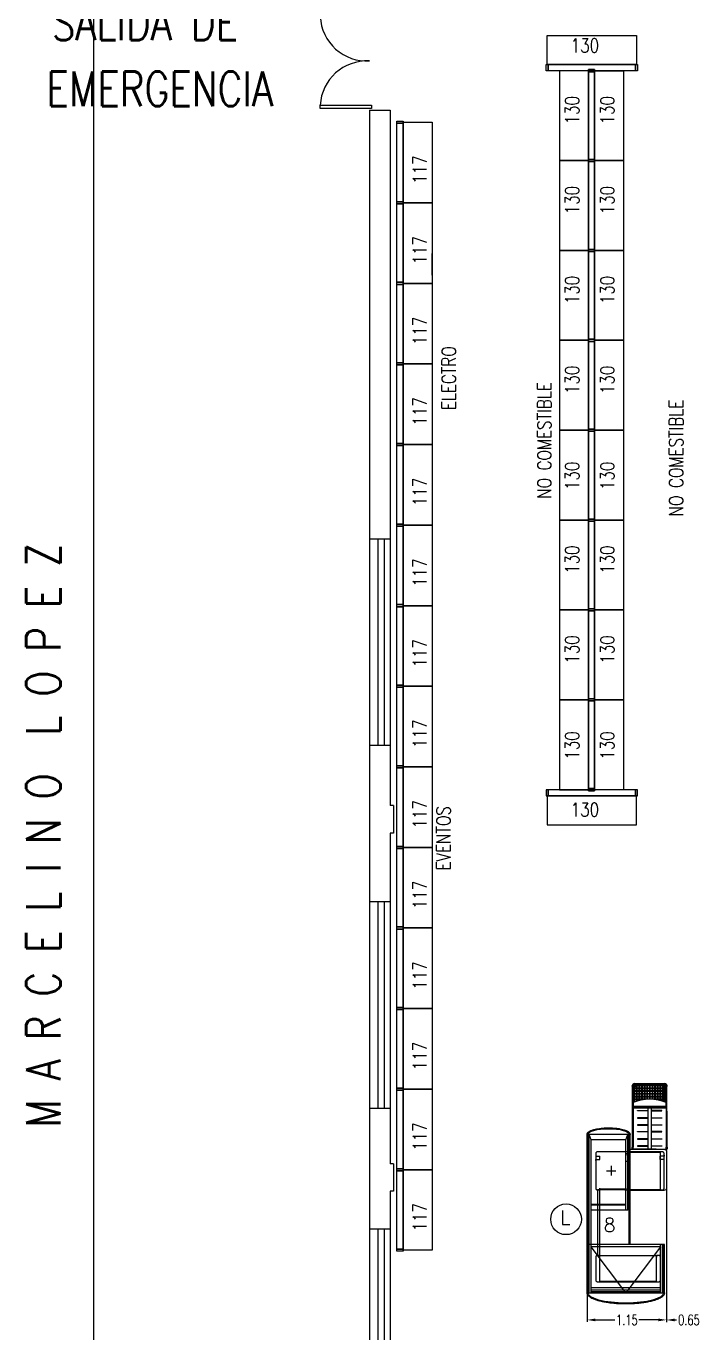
# Model space of a CAD drawing. Header units: millimetres. Extents: x -434 to 213, y 66 to 172.
# Drawn here: x 135.68 to 145.45, y 137.83 to 156.81 of the extents above; entities that cross this region are included whole.
import ezdxf

# ---------------------------------------------------------------- set-up
doc = ezdxf.new("R2010")
doc.units = ezdxf.units.MM
doc.linetypes.add('CENTER', pattern=[50.8, 31.75, -6.35, 6.35, -6.35])
doc.linetypes.add('DASHED', pattern=[0.75, 0.5, -0.25])
doc.styles.add('COTAS', font='ROMANS.shx', dxfattribs={"width": 0.8})
doc.styles.add('INOXI', font='romans.shx', dxfattribs={"width": 0.7, "height": 0.15})
doc.styles.add('ROMANS', font='ROMANS.SHX', dxfattribs={"width": 0.8, "height": 0.2})

msp = doc.modelspace()

# ---------------------------------------------------------------- linework, layer by layer
at = {"color": 8}
for p, q in [((136.669, 132.583), (136.669, 170.83)), ((139.954, 155.61), (139.954, 155.659)), ((139.954, 155.659), (140.697, 155.659)), ((140.698, 155.611), (139.954, 155.61)), ((140.669, 155.587), (140.669, 149.361)), ((140.669, 155.587), (140.969, 155.587)), ((140.697, 155.659), (140.698, 155.611)), ((140.969, 155.587), (140.969, 150.97)), ((140.969, 154.177), (140.969, 145.49)), ((141.579, 153.194), (141.579, 153.507)), ((143.429, 153.551), (143.429, 153.507)), ((144.359, 153.551), (144.359, 153.511)), ((140.969, 149.361), (140.669, 149.361)), ((140.669, 149.361), (140.669, 146.361)), ((140.792, 149.361), (140.792, 146.361)), ((140.881, 149.361), (140.881, 146.361)), ((140.969, 149.361), (140.969, 146.361)), ((140.669, 146.361), (140.669, 144.091)), ((140.969, 146.361), (140.669, 146.361)), ((140.969, 146.361), (140.969, 145.49)), ((141.019, 145.49), (140.969, 145.49)), ((141.019, 145.49), (141.019, 145.09)), ((140.969, 145.09), (140.969, 144.091)), ((141.019, 145.09), (140.969, 145.09)), ((140.969, 144.091), (140.669, 144.091)), ((140.669, 144.091), (140.669, 141.091)), ((140.792, 144.091), (140.792, 141.091)), ((140.881, 144.091), (140.881, 141.091)), ((140.969, 144.091), (140.969, 141.091)), ((144.497, 141.412), (144.481, 141.412)), ((144.486, 141.412), (144.486, 141.051)), ((144.497, 141.412), (144.497, 141.177)), ((144.507, 141.402), (144.507, 141.181)), ((144.515, 141.399), (144.515, 141.185)), ((144.544, 141.387), (144.515, 141.387)), ((144.544, 141.379), (144.515, 141.379)), ((144.522, 141.437), (144.522, 141.453)), ((144.952, 141.448), (144.522, 141.448)), ((144.952, 141.437), (144.522, 141.437)), ((144.942, 141.427), (144.532, 141.427)), ((144.939, 141.419), (144.535, 141.419)), ((144.544, 141.419), (144.544, 141.195)), ((144.552, 141.419), (144.552, 141.198)), ((144.582, 141.387), (144.552, 141.387)), ((144.582, 141.379), (144.552, 141.379)), ((144.582, 141.419), (144.582, 141.207)), ((144.59, 141.419), (144.59, 141.209)), ((144.62, 141.387), (144.59, 141.387)), ((144.62, 141.379), (144.59, 141.379)), ((144.62, 141.419), (144.62, 141.215)), ((144.628, 141.419), (144.628, 141.217)), ((144.658, 141.387), (144.628, 141.387)), ((144.658, 141.379), (144.628, 141.379)), ((144.658, 141.419), (144.658, 141.222)), ((144.666, 141.419), (144.666, 141.223)), ((144.696, 141.387), (144.666, 141.387)), ((144.696, 141.379), (144.666, 141.379)), ((144.696, 141.419), (144.696, 141.226)), ((144.704, 141.419), (144.704, 141.226)), ((144.734, 141.387), (144.704, 141.387)), ((144.734, 141.379), (144.704, 141.379)), ((144.734, 141.419), (144.734, 141.227)), ((144.742, 141.419), (144.742, 141.227)), ((144.772, 141.387), (144.742, 141.387)), ((144.772, 141.379), (144.742, 141.379)), ((144.772, 141.419), (144.772, 141.226)), ((144.78, 141.419), (144.78, 141.226)), ((144.81, 141.387), (144.78, 141.387)), ((144.81, 141.379), (144.78, 141.379)), ((144.81, 141.419), (144.81, 141.223)), ((144.818, 141.419), (144.818, 141.222)), ((144.848, 141.387), (144.818, 141.387)), ((144.848, 141.379), (144.818, 141.379)), ((144.848, 141.419), (144.848, 141.217)), ((144.856, 141.419), (144.856, 141.215)), ((144.886, 141.387), (144.856, 141.387)), ((144.886, 141.379), (144.856, 141.379)), ((144.886, 141.419), (144.886, 141.208)), ((144.894, 141.419), (144.894, 141.206)), ((144.924, 141.387), (144.894, 141.387)), ((144.924, 141.379), (144.894, 141.379)), ((144.924, 141.419), (144.924, 141.197)), ((144.932, 141.419), (144.932, 141.195)), ((144.932, 141.419), (144.932, 141.195)), ((144.932, 141.419), (144.932, 141.195)), ((144.959, 141.387), (144.932, 141.387)), ((144.959, 141.379), (144.932, 141.379)), ((144.952, 141.437), (144.952, 141.453)), ((144.959, 141.185), (144.959, 141.399)), ((144.967, 141.181), (144.967, 141.402)), ((144.977, 141.177), (144.977, 141.412)), ((144.977, 141.412), (144.993, 141.412)), ((144.988, 141.051), (144.988, 141.412)), ((144.497, 141.177), (144.497, 141.101)), ((144.544, 141.346), (144.515, 141.346)), ((144.544, 141.338), (144.515, 141.338)), ((144.544, 141.306), (144.515, 141.306)), ((144.544, 141.298), (144.515, 141.298)), ((144.544, 141.266), (144.515, 141.266)), ((144.544, 141.258), (144.515, 141.258)), ((144.544, 141.226), (144.515, 141.226)), ((144.544, 141.218), (144.515, 141.218)), ((144.517, 141.185), (144.515, 141.185)), ((144.582, 141.346), (144.552, 141.346)), ((144.582, 141.338), (144.552, 141.338)), ((144.582, 141.306), (144.552, 141.306)), ((144.582, 141.298), (144.552, 141.298)), ((144.582, 141.266), (144.552, 141.266)), ((144.582, 141.258), (144.552, 141.258)), ((144.582, 141.226), (144.552, 141.226)), ((144.582, 141.218), (144.552, 141.218)), ((144.62, 141.346), (144.59, 141.346)), ((144.62, 141.338), (144.59, 141.338)), ((144.62, 141.306), (144.59, 141.306)), ((144.62, 141.298), (144.59, 141.298)), ((144.62, 141.266), (144.59, 141.266)), ((144.62, 141.258), (144.59, 141.258)), ((144.62, 141.226), (144.59, 141.226)), ((144.62, 141.218), (144.59, 141.218)), ((144.658, 141.346), (144.628, 141.346)), ((144.658, 141.338), (144.628, 141.338)), ((144.658, 141.306), (144.628, 141.306)), ((144.658, 141.298), (144.628, 141.298)), ((144.658, 141.266), (144.628, 141.266)), ((144.658, 141.258), (144.628, 141.258)), ((144.658, 141.226), (144.628, 141.226)), ((144.696, 141.346), (144.666, 141.346)), ((144.696, 141.338), (144.666, 141.338)), ((144.696, 141.306), (144.666, 141.306)), ((144.696, 141.298), (144.666, 141.298)), ((144.696, 141.266), (144.666, 141.266)), ((144.696, 141.258), (144.666, 141.258)), ((144.696, 141.226), (144.666, 141.226)), ((144.734, 141.346), (144.704, 141.346)), ((144.734, 141.338), (144.704, 141.338)), ((144.734, 141.306), (144.704, 141.306)), ((144.734, 141.298), (144.704, 141.298)), ((144.734, 141.266), (144.704, 141.266)), ((144.734, 141.258), (144.704, 141.258)), ((144.734, 141.226), (144.704, 141.226)), ((144.772, 141.346), (144.742, 141.346)), ((144.772, 141.338), (144.742, 141.338)), ((144.772, 141.306), (144.742, 141.306)), ((144.772, 141.298), (144.742, 141.298)), ((144.772, 141.266), (144.742, 141.266)), ((144.772, 141.258), (144.742, 141.258)), ((144.772, 141.226), (144.742, 141.226)), ((144.81, 141.346), (144.78, 141.346)), ((144.81, 141.338), (144.78, 141.338)), ((144.81, 141.306), (144.78, 141.306)), ((144.81, 141.298), (144.78, 141.298)), ((144.81, 141.266), (144.78, 141.266)), ((144.81, 141.258), (144.78, 141.258)), ((144.81, 141.226), (144.78, 141.226)), ((144.848, 141.346), (144.818, 141.346)), ((144.848, 141.338), (144.818, 141.338)), ((144.848, 141.306), (144.818, 141.306)), ((144.848, 141.298), (144.818, 141.298)), ((144.848, 141.266), (144.818, 141.266)), ((144.848, 141.258), (144.818, 141.258)), ((144.848, 141.226), (144.818, 141.226)), ((144.848, 141.218), (144.843, 141.218)), ((144.886, 141.346), (144.856, 141.346)), ((144.886, 141.338), (144.856, 141.338)), ((144.886, 141.306), (144.856, 141.306)), ((144.886, 141.298), (144.856, 141.298)), ((144.886, 141.266), (144.856, 141.266)), ((144.886, 141.258), (144.856, 141.258)), ((144.886, 141.226), (144.856, 141.226)), ((144.886, 141.218), (144.856, 141.218)), ((144.924, 141.346), (144.894, 141.346)), ((144.924, 141.338), (144.894, 141.338)), ((144.924, 141.306), (144.894, 141.306)), ((144.924, 141.298), (144.894, 141.298)), ((144.924, 141.266), (144.894, 141.266)), ((144.924, 141.258), (144.894, 141.258)), ((144.924, 141.226), (144.894, 141.226)), ((144.924, 141.218), (144.894, 141.218)), ((144.959, 141.346), (144.932, 141.346)), ((144.959, 141.338), (144.932, 141.338)), ((144.959, 141.306), (144.932, 141.306)), ((144.959, 141.298), (144.932, 141.298)), ((144.959, 141.266), (144.932, 141.266)), ((144.959, 141.258), (144.932, 141.258)), ((144.959, 141.226), (144.932, 141.226)), ((144.959, 141.218), (144.932, 141.218)), ((144.959, 141.185), (144.957, 141.185)), ((144.977, 141.101), (144.977, 141.177)), ((140.669, 141.091), (140.669, 139.341)), ((140.969, 141.091), (140.669, 141.091)), ((140.969, 141.091), (140.969, 140.29)), ((144.486, 141.051), (144.486, 140.531)), ((144.497, 141.101), (144.496, 140.531)), ((144.497, 141.121), (144.977, 141.121)), ((144.977, 141.121), (144.497, 141.121)), ((144.497, 141.101), (144.977, 141.101)), ((144.497, 141.101), (144.977, 141.101)), ((144.977, 141.101), (144.977, 140.501)), ((144.988, 141.051), (144.988, 140.531)), ((143.829, 140.716), (143.829, 140.466)), ((143.829, 138.416), (143.829, 140.716)), ((143.841, 138.416), (143.841, 140.716)), ((143.859, 140.716), (143.841, 140.716)), ((143.859, 138.416), (143.859, 140.716)), ((144.423, 140.716), (143.859, 140.716)), ((143.889, 140.636), (143.859, 140.716)), ((143.889, 138.416), (143.889, 140.636)), ((144.393, 140.636), (143.889, 140.636)), ((144.393, 140.636), (144.423, 140.716)), ((144.393, 139.616), (144.393, 140.636)), ((144.423, 139.616), (144.423, 140.716)), ((144.423, 140.716), (144.441, 140.716)), ((144.441, 139.116), (144.441, 140.716)), ((144.453, 139.116), (144.453, 140.716)), ((141.579, 140.48), (141.579, 140.466)), ((144.497, 140.501), (144.977, 140.501)), ((144.497, 140.501), (144.977, 140.501)), ((144.497, 140.501), (144.977, 140.501)), ((144.497, 140.501), (144.977, 140.501)), ((141.019, 140.29), (140.969, 140.29)), ((141.019, 140.29), (141.019, 139.89)), ((140.969, 139.89), (140.969, 139.341)), ((141.019, 139.89), (140.969, 139.89)), ((144.983, 140.025), (144.983, 137.991)), ((144.983, 139.911), (144.983, 137.992)), ((144.393, 139.696), (143.889, 139.696)), ((144.393, 139.686), (143.889, 139.686)), ((144.423, 139.616), (143.889, 139.616)), ((144.438, 139.616), (144.456, 139.616)), ((140.969, 139.341), (140.669, 139.341)), ((140.669, 139.341), (140.669, 136.341)), ((140.792, 139.341), (140.792, 136.341)), ((140.881, 139.341), (140.881, 136.341)), ((140.969, 139.341), (140.969, 136.341)), ((144.953, 139.116), (143.841, 139.116)), ((144.893, 139.084), (143.889, 139.084)), ((144.391, 138.416), (143.889, 139.084)), ((144.893, 139.084), (144.391, 138.416)), ((144.893, 138.416), (144.893, 139.116)), ((144.923, 138.416), (144.923, 139.116)), ((144.941, 138.416), (144.941, 139.116)), ((144.953, 138.416), (144.953, 139.116)), ((143.829, 138.386), (143.829, 137.992)), ((143.841, 138.416), (144.941, 138.416)), ((143.889, 138.491), (144.893, 138.491)), ((143.889, 138.46), (144.893, 138.46)), ((143.889, 138.436), (144.893, 138.436)), ((143.889, 138.421), (144.893, 138.421)), ((143.949, 138.022), (144.234, 138.022)), ((144.863, 138.022), (144.579, 138.022)), ((145.103, 138.021), (145.128, 138.021))]:
    msp.add_line(p, q, dxfattribs=at)
at = {"color": 8, "linetype": 'DASHED', "ltscale": 5}
for p, q in [((143.954, 140.416), (143.954, 140.401)), ((144.948, 140.416), (144.948, 140.401)), ((143.954, 140.401), (144.013, 140.401)), ((143.954, 140.336), (143.954, 140.351)), ((143.954, 140.351), (144.013, 140.351)), ((144.013, 140.351), (144.013, 140.401)), ((144.391, 139.936), (144.391, 140.327)), ((144.391, 140.327), (144.423, 140.327)), ((144.889, 140.351), (144.889, 140.401)), ((144.948, 140.401), (144.889, 140.401)), ((144.948, 140.351), (144.889, 140.351)), ((144.948, 140.336), (144.948, 140.351))]:
    msp.add_line(p, q, dxfattribs=at)
at = {"color": 8, "linetype": 'Continuous'}
msp.add_line((144.831, 140.501), (144.497, 140.501), dxfattribs=at)
at = {"color": 8, "linetype": 'CENTER'}
for p, q in [((144.178, 140.257), (144.178, 140.12)), ((144.109, 140.188), (144.246, 140.188))]:
    msp.add_line(p, q, dxfattribs=at)
at = {"color": 8}
for points in [[(144.548, 156.251), (143.248, 156.251), (143.248, 156.671), (144.548, 156.671)], [(143.263, 156.161), (143.233, 156.161), (143.233, 156.251), (143.263, 156.251)], [(144.533, 156.161), (143.263, 156.161), (143.263, 156.251), (144.533, 156.251)], [(143.849, 154.856), (143.849, 156.161), (143.429, 156.161), (143.429, 154.856)], [(143.939, 156.146), (143.939, 156.176), (143.849, 156.176), (143.849, 156.146)], [(143.849, 156.146), (143.849, 156.176), (143.939, 156.176), (143.939, 156.146)], [(143.939, 154.856), (143.939, 156.161), (144.359, 156.161), (144.359, 154.856)], [(144.563, 156.161), (144.533, 156.161), (144.533, 156.251), (144.563, 156.251)], [(143.939, 154.871), (143.939, 156.146), (143.849, 156.146), (143.849, 154.871)], [(143.849, 154.871), (143.849, 156.146), (143.939, 156.146), (143.939, 154.871)], [(141.069, 155.398), (141.069, 155.428), (141.159, 155.428), (141.159, 155.398)], [(141.069, 154.258), (141.069, 155.398), (141.159, 155.398), (141.159, 154.258)], [(141.159, 154.243), (141.159, 155.413), (141.579, 155.413), (141.579, 154.243)], [(143.849, 153.551), (143.849, 154.856), (143.429, 154.856), (143.429, 153.551)], [(143.939, 154.841), (143.939, 154.871), (143.849, 154.871), (143.849, 154.841)], [(143.849, 154.841), (143.849, 154.871), (143.939, 154.871), (143.939, 154.841)], [(143.939, 154.841), (143.939, 154.871), (143.849, 154.871), (143.849, 154.841)], [(143.849, 154.841), (143.849, 154.871), (143.939, 154.871), (143.939, 154.841)], [(143.939, 153.566), (143.939, 154.841), (143.849, 154.841), (143.849, 153.566)], [(143.849, 153.566), (143.849, 154.841), (143.939, 154.841), (143.939, 153.566)], [(143.939, 153.551), (143.939, 154.856), (144.359, 154.856), (144.359, 153.551)], [(141.069, 154.228), (141.069, 154.258), (141.159, 154.258), (141.159, 154.228)], [(141.069, 154.228), (141.069, 154.258), (141.159, 154.258), (141.159, 154.228)], [(141.069, 153.088), (141.069, 154.228), (141.159, 154.228), (141.159, 153.088)], [(141.159, 153.073), (141.159, 154.243), (141.579, 154.243), (141.579, 153.073)], [(143.849, 152.246), (143.849, 153.551), (143.429, 153.551), (143.429, 152.246)], [(143.939, 153.536), (143.939, 153.566), (143.849, 153.566), (143.849, 153.536)], [(143.849, 153.536), (143.849, 153.566), (143.939, 153.566), (143.939, 153.536)], [(143.939, 153.536), (143.939, 153.566), (143.849, 153.566), (143.849, 153.536)], [(143.849, 153.536), (143.849, 153.566), (143.939, 153.566), (143.939, 153.536)], [(143.939, 152.261), (143.939, 153.536), (143.849, 153.536), (143.849, 152.261)], [(143.849, 152.261), (143.849, 153.536), (143.939, 153.536), (143.939, 152.261)], [(143.939, 152.246), (143.939, 153.551), (144.359, 153.551), (144.359, 152.246)], [(141.069, 153.058), (141.069, 153.088), (141.159, 153.088), (141.159, 153.058)], [(141.069, 153.058), (141.069, 153.088), (141.159, 153.088), (141.159, 153.058)], [(141.069, 151.918), (141.069, 153.058), (141.159, 153.058), (141.159, 151.918)], [(141.159, 151.903), (141.159, 153.073), (141.579, 153.073), (141.579, 151.903)], [(143.849, 150.941), (143.849, 152.246), (143.429, 152.246), (143.429, 150.941)], [(143.939, 152.231), (143.939, 152.261), (143.849, 152.261), (143.849, 152.231)], [(143.849, 152.231), (143.849, 152.261), (143.939, 152.261), (143.939, 152.231)], [(143.939, 152.231), (143.939, 152.261), (143.849, 152.261), (143.849, 152.231)], [(143.849, 152.231), (143.849, 152.261), (143.939, 152.261), (143.939, 152.231)], [(143.939, 150.956), (143.939, 152.231), (143.849, 152.231), (143.849, 150.956)], [(143.849, 150.956), (143.849, 152.231), (143.939, 152.231), (143.939, 150.956)], [(143.939, 150.941), (143.939, 152.246), (144.359, 152.246), (144.359, 150.941)], [(141.069, 151.888), (141.069, 151.918), (141.159, 151.918), (141.159, 151.888)], [(141.069, 151.888), (141.069, 151.918), (141.159, 151.918), (141.159, 151.888)], [(141.069, 150.748), (141.069, 151.888), (141.159, 151.888), (141.159, 150.748)], [(141.159, 150.733), (141.159, 151.903), (141.579, 151.903), (141.579, 150.733)], [(143.849, 149.636), (143.849, 150.941), (143.429, 150.941), (143.429, 149.636)], [(143.939, 150.926), (143.939, 150.956), (143.849, 150.956), (143.849, 150.926)], [(143.849, 150.926), (143.849, 150.956), (143.939, 150.956), (143.939, 150.926)], [(143.939, 150.926), (143.939, 150.956), (143.849, 150.956), (143.849, 150.926)], [(143.849, 150.926), (143.849, 150.956), (143.939, 150.956), (143.939, 150.926)], [(143.939, 149.651), (143.939, 150.926), (143.849, 150.926), (143.849, 149.651)], [(143.849, 149.651), (143.849, 150.926), (143.939, 150.926), (143.939, 149.651)], [(143.939, 149.636), (143.939, 150.941), (144.359, 150.941), (144.359, 149.636)], [(141.069, 150.718), (141.069, 150.748), (141.159, 150.748), (141.159, 150.718)], [(141.069, 150.718), (141.069, 150.748), (141.159, 150.748), (141.159, 150.718)], [(141.069, 149.578), (141.069, 150.718), (141.159, 150.718), (141.159, 149.578)], [(141.159, 149.563), (141.159, 150.733), (141.579, 150.733), (141.579, 149.563)], [(141.069, 149.548), (141.069, 149.578), (141.159, 149.578), (141.159, 149.548)], [(141.069, 149.548), (141.069, 149.578), (141.159, 149.578), (141.159, 149.548)], [(141.069, 148.408), (141.069, 149.548), (141.159, 149.548), (141.159, 148.408)], [(141.159, 148.393), (141.159, 149.563), (141.579, 149.563), (141.579, 148.393)], [(143.849, 148.331), (143.849, 149.636), (143.429, 149.636), (143.429, 148.331)], [(143.939, 149.621), (143.939, 149.651), (143.849, 149.651), (143.849, 149.621)], [(143.849, 149.621), (143.849, 149.651), (143.939, 149.651), (143.939, 149.621)], [(143.939, 149.621), (143.939, 149.651), (143.849, 149.651), (143.849, 149.621)], [(143.849, 149.621), (143.849, 149.651), (143.939, 149.651), (143.939, 149.621)], [(143.939, 148.346), (143.939, 149.621), (143.849, 149.621), (143.849, 148.346)], [(143.849, 148.346), (143.849, 149.621), (143.939, 149.621), (143.939, 148.346)], [(143.939, 148.331), (143.939, 149.636), (144.359, 149.636), (144.359, 148.331)], [(141.069, 148.378), (141.069, 148.408), (141.159, 148.408), (141.159, 148.378)], [(141.069, 148.378), (141.069, 148.408), (141.159, 148.408), (141.159, 148.378)], [(141.069, 147.238), (141.069, 148.378), (141.159, 148.378), (141.159, 147.238)], [(141.159, 147.223), (141.159, 148.393), (141.579, 148.393), (141.579, 147.223)], [(143.849, 147.026), (143.849, 148.331), (143.429, 148.331), (143.429, 147.026)], [(143.939, 148.316), (143.939, 148.346), (143.849, 148.346), (143.849, 148.316)], [(143.849, 148.316), (143.849, 148.346), (143.939, 148.346), (143.939, 148.316)], [(143.939, 148.316), (143.939, 148.346), (143.849, 148.346), (143.849, 148.316)], [(143.849, 148.316), (143.849, 148.346), (143.939, 148.346), (143.939, 148.316)], [(143.939, 147.041), (143.939, 148.316), (143.849, 148.316), (143.849, 147.041)], [(143.849, 147.041), (143.849, 148.316), (143.939, 148.316), (143.939, 147.041)], [(143.939, 147.026), (143.939, 148.331), (144.359, 148.331), (144.359, 147.026)], [(141.069, 147.208), (141.069, 147.238), (141.159, 147.238), (141.159, 147.208)], [(141.069, 147.208), (141.069, 147.238), (141.159, 147.238), (141.159, 147.208)], [(141.069, 146.068), (141.069, 147.208), (141.159, 147.208), (141.159, 146.068)], [(141.159, 146.053), (141.159, 147.223), (141.579, 147.223), (141.579, 146.053)], [(143.849, 145.721), (143.849, 147.026), (143.429, 147.026), (143.429, 145.721)], [(143.939, 147.011), (143.939, 147.041), (143.849, 147.041), (143.849, 147.011)], [(143.849, 147.011), (143.849, 147.041), (143.939, 147.041), (143.939, 147.011)], [(143.939, 147.011), (143.939, 147.041), (143.849, 147.041), (143.849, 147.011)], [(143.849, 147.011), (143.849, 147.041), (143.939, 147.041), (143.939, 147.011)], [(143.939, 145.736), (143.939, 147.011), (143.849, 147.011), (143.849, 145.736)], [(143.849, 145.736), (143.849, 147.011), (143.939, 147.011), (143.939, 145.736)], [(143.939, 145.721), (143.939, 147.026), (144.359, 147.026), (144.359, 145.721)], [(141.069, 146.038), (141.069, 146.068), (141.159, 146.068), (141.159, 146.038)], [(141.069, 146.038), (141.069, 146.068), (141.159, 146.068), (141.159, 146.038)], [(141.069, 144.898), (141.069, 146.038), (141.159, 146.038), (141.159, 144.898)], [(141.159, 144.883), (141.159, 146.053), (141.579, 146.053), (141.579, 144.883)], [(143.263, 145.721), (143.233, 145.721), (143.233, 145.631), (143.263, 145.631)], [(144.533, 145.721), (143.263, 145.721), (143.263, 145.631), (144.533, 145.631)], [(143.939, 145.706), (143.939, 145.736), (143.849, 145.736), (143.849, 145.706)], [(143.849, 145.706), (143.849, 145.736), (143.939, 145.736), (143.939, 145.706)], [(144.563, 145.721), (144.533, 145.721), (144.533, 145.631), (144.563, 145.631)], [(144.548, 145.631), (143.248, 145.631), (143.248, 145.211), (144.548, 145.211)], [(141.069, 144.868), (141.069, 144.898), (141.159, 144.898), (141.159, 144.868)], [(141.069, 144.868), (141.069, 144.898), (141.159, 144.898), (141.159, 144.868)], [(141.069, 143.728), (141.069, 144.868), (141.159, 144.868), (141.159, 143.728)], [(141.159, 143.713), (141.159, 144.883), (141.579, 144.883), (141.579, 143.713)], [(141.069, 143.698), (141.069, 143.728), (141.159, 143.728), (141.159, 143.698)], [(141.069, 143.698), (141.069, 143.728), (141.159, 143.728), (141.159, 143.698)], [(141.069, 142.558), (141.069, 143.698), (141.159, 143.698), (141.159, 142.558)], [(141.159, 142.543), (141.159, 143.713), (141.579, 143.713), (141.579, 142.543)], [(141.069, 142.528), (141.069, 142.558), (141.159, 142.558), (141.159, 142.528)], [(141.069, 142.528), (141.069, 142.558), (141.159, 142.558), (141.159, 142.528)], [(141.069, 141.388), (141.069, 142.528), (141.159, 142.528), (141.159, 141.388)], [(141.159, 141.373), (141.159, 142.543), (141.579, 142.543), (141.579, 141.373)], [(141.069, 141.358), (141.069, 141.388), (141.159, 141.388), (141.159, 141.358)], [(141.069, 141.358), (141.069, 141.388), (141.159, 141.388), (141.159, 141.358)], [(141.069, 140.218), (141.069, 141.358), (141.159, 141.358), (141.159, 140.218)], [(141.159, 140.203), (141.159, 141.373), (141.579, 141.373), (141.579, 140.203)], [(144.711, 141.063), (144.711, 141.057), (144.561, 141.057), (144.561, 141.063)], [(144.763, 140.501), (144.763, 141.101), (144.711, 141.101), (144.711, 140.501)], [(144.763, 141.063), (144.763, 141.057), (144.913, 141.057), (144.913, 141.063)], [(144.711, 140.951), (144.711, 140.957), (144.561, 140.957), (144.561, 140.951)], [(144.711, 140.851), (144.711, 140.857), (144.561, 140.857), (144.561, 140.851)], [(144.763, 140.951), (144.763, 140.957), (144.913, 140.957), (144.913, 140.951)], [(144.763, 140.851), (144.763, 140.857), (144.913, 140.857), (144.913, 140.851)], [(144.711, 140.757), (144.711, 140.751), (144.561, 140.751), (144.561, 140.757)], [(144.711, 140.645), (144.711, 140.651), (144.561, 140.651), (144.561, 140.645)], [(144.763, 140.757), (144.763, 140.751), (144.913, 140.751), (144.913, 140.757)], [(144.763, 140.645), (144.763, 140.651), (144.913, 140.651), (144.913, 140.645)], [(144.481, 140.501), (144.497, 140.501), (144.497, 140.531), (144.481, 140.531)], [(144.711, 140.545), (144.711, 140.551), (144.561, 140.551), (144.561, 140.545)], [(144.711, 140.545), (144.711, 140.551), (144.561, 140.551), (144.561, 140.545)], [(144.763, 140.545), (144.763, 140.551), (144.913, 140.551), (144.913, 140.545)], [(144.763, 140.545), (144.763, 140.551), (144.913, 140.551), (144.913, 140.545)], [(144.993, 140.501), (144.977, 140.501), (144.977, 140.531), (144.993, 140.531)], [(141.069, 140.188), (141.069, 140.218), (141.159, 140.218), (141.159, 140.188)], [(141.069, 140.188), (141.069, 140.218), (141.159, 140.218), (141.159, 140.188)], [(141.069, 139.048), (141.069, 140.188), (141.159, 140.188), (141.159, 139.048)], [(141.159, 139.033), (141.159, 140.203), (141.579, 140.203), (141.579, 139.033)], [(141.069, 139.018), (141.069, 139.048), (141.159, 139.048), (141.159, 139.018)]]:
    msp.add_lwpolyline(points, close=True, dxfattribs=at)
at = {"color": 8, "linetype": 'DASHED', "ltscale": 5}
for points in [[(144.948, 139.936), (144.948, 140.436, 0.414214), (144.923, 140.461), (143.979, 140.461, 0.414214), (143.954, 140.436), (143.954, 139.936, 0.414214), (143.979, 139.911), (144.014, 139.911), (144.014, 139.936)], [(144.014, 138.932), (144.014, 138.957), (143.979, 138.957, 0.414214), (143.954, 138.932), (143.954, 138.602, 0.414214), (143.979, 138.577), (144.871, 138.577, 0.414214), (144.896, 138.602), (144.896, 138.932, 0.414214), (144.871, 138.957), (144.836, 138.957), (144.836, 138.932)]]:
    msp.add_lwpolyline(points, format="xyb", dxfattribs=at)
for points in [[(144.391, 139.936), (144.391, 139.911), (144.423, 139.911), (144.423, 140.436), (144.391, 140.436), (144.391, 140.411)], [(144.888, 139.936), (144.888, 139.911), (144.923, 139.911)]]:
    msp.add_lwpolyline(points, dxfattribs=at)
for points in [[(144.888, 139.911), (144.423, 139.911), (144.423, 140.459), (144.888, 140.459)], [(144.014, 138.957), (144.014, 139.911), (143.979, 139.911), (143.979, 138.957)], [(144.017, 139.911), (144.017, 139.924), (144.39, 139.924), (144.39, 139.911)], [(144.014, 138.58), (144.014, 138.957), (144.834, 138.957), (144.834, 138.58)]]:
    msp.add_lwpolyline(points, close=True, dxfattribs=at)
at = {"color": 8}
msp.add_lwpolyline([(144.943, 139.901), (144.453, 139.901), (144.453, 140.501), (144.943, 140.501, -0.414214), (144.983, 140.461), (144.983, 139.941, -0.414214)], format="xyb", close=True, dxfattribs=at)
at = {"color": 8, "linetype": 'DASHED', "ltscale": 5}
msp.add_circle((144.39, 139.907), 0.0035, dxfattribs=at)
at = {"color": 8}
msp.add_circle((143.524, 139.483), 0.223, dxfattribs=at)
for centre, radius, start, end in [((140.633, 156.981), 0.68, 183.0375, 273.0375), ((140.633, 155.623), 0.68, 86.9625, 176.9625), ((144.522, 141.412), 0.041, 90, 180), ((144.522, 141.412), 0.025, 90, 180), ((144.532, 141.402), 0.025, 90, 180), ((144.535, 141.399), 0.02, 90, 180), ((144.939, 141.399), 0.02, 0, 90), ((144.942, 141.402), 0.025, 0, 90), ((144.952, 141.412), 0.041, 0, 90), ((144.952, 141.412), 0.025, 0, 90), ((144.737, 140.626), 0.601, 66.4634, 113.5366)]:
    msp.add_arc(centre, radius, start, end, dxfattribs=at)
at = {"color": 8, "linetype": 'DASHED', "ltscale": 5}
msp.add_arc((144.925, 139.934), 0.0235, 266.1468, 3.8532, dxfattribs=at)
at = {"color": 8, "extrusion": (0, 0, -1)}
for centre, major_axis, ratio in [((144.141, 140.716), (0.3, 0), 0.276667), ((144.391, 138.416), (-0.55, 0), 0.272727)]:
    msp.add_ellipse(centre, major_axis=major_axis, ratio=ratio, start_param=3.141593, end_param=6.283185, dxfattribs=at)
at = {"color": 8}
for points, knots in [([(143.829, 140.716), (143.829, 140.718), (143.83, 140.721), (143.831, 140.726), (143.832, 140.728), (143.834, 140.733), (143.835, 140.735), (143.838, 140.74), (143.84, 140.742), (143.843, 140.746), (143.846, 140.748), (143.851, 140.753), (143.856, 140.756), (143.865, 140.762), (143.87, 140.765), (143.881, 140.77), (143.886, 140.772), (143.899, 140.777), (143.905, 140.78), (143.923, 140.785), (143.935, 140.788), (143.961, 140.794), (143.974, 140.797), (144.002, 140.801), (144.017, 140.803), (144.047, 140.806), (144.063, 140.808), (144.094, 140.81), (144.111, 140.81), (144.149, 140.811), (144.171, 140.81), (144.215, 140.808), (144.236, 140.807), (144.274, 140.802), (144.29, 140.8), (144.321, 140.794), (144.336, 140.791), (144.36, 140.785), (144.371, 140.782), (144.39, 140.775), (144.399, 140.771), (144.413, 140.764), (144.419, 140.761), (144.429, 140.755), (144.433, 140.752), (144.44, 140.745), (144.442, 140.743), (144.446, 140.738), (144.448, 140.735), (144.451, 140.729), (144.451, 140.727), (144.453, 140.722), (144.453, 140.72), (144.453, 140.717), (144.453, 140.716), (144.453, 140.716)], [0, 0, 0, 0, 0.062074, 0.062074, 0.124147, 0.124147, 0.186221, 0.186221, 0.248295, 0.248295, 0.310369, 0.310369, 0.413242, 0.413242, 0.516116, 0.516116, 0.618989, 0.618989, 0.721863, 0.721863, 0.882096, 0.882096, 1.042328, 1.042328, 1.202561, 1.202561, 1.362794, 1.362794, 1.523026, 1.523026, 1.742277, 1.742277, 1.961528, 1.961528, 2.141779, 2.141779, 2.32203, 2.32203, 2.473499, 2.473499, 2.624968, 2.624968, 2.73885, 2.73885, 2.852732, 2.852732, 2.930777, 2.930777, 3.008822, 3.008822, 3.068733, 3.068733, 3.128645, 3.128645, 3.141593, 3.141593, 3.141593, 3.141593]), ([(144.953, 138.416), (144.953, 138.412), (144.953, 138.408), (144.951, 138.4), (144.95, 138.396), (144.946, 138.389), (144.944, 138.385), (144.94, 138.378), (144.937, 138.375), (144.931, 138.368), (144.928, 138.365), (144.918, 138.356), (144.911, 138.351), (144.895, 138.341), (144.886, 138.336), (144.867, 138.327), (144.857, 138.322), (144.835, 138.314), (144.823, 138.31), (144.798, 138.302), (144.784, 138.298), (144.75, 138.289), (144.729, 138.285), (144.684, 138.276), (144.66, 138.272), (144.611, 138.266), (144.585, 138.263), (144.533, 138.258), (144.507, 138.257), (144.453, 138.254), (144.425, 138.254), (144.371, 138.253), (144.343, 138.254), (144.289, 138.256), (144.262, 138.257), (144.21, 138.262), (144.184, 138.264), (144.134, 138.271), (144.11, 138.274), (144.065, 138.282), (144.043, 138.287), (144.002, 138.297), (143.982, 138.302), (143.947, 138.314), (143.931, 138.32), (143.905, 138.332), (143.894, 138.337), (143.876, 138.348), (143.867, 138.354), (143.855, 138.365), (143.851, 138.369), (143.843, 138.378), (143.839, 138.383), (143.835, 138.391), (143.833, 138.395), (143.831, 138.403), (143.83, 138.406), (143.829, 138.412), (143.829, 138.414), (143.829, 138.416)], [3.141593, 3.141593, 3.141593, 3.141593, 3.202448, 3.202448, 3.263303, 3.263303, 3.324159, 3.324159, 3.385014, 3.385014, 3.445869, 3.445869, 3.548594, 3.548594, 3.651319, 3.651319, 3.754044, 3.754044, 3.856769, 3.856769, 3.959494, 3.959494, 4.107655, 4.107655, 4.255815, 4.255815, 4.403976, 4.403976, 4.552137, 4.552137, 4.700298, 4.700298, 4.848458, 4.848458, 4.996619, 4.996619, 5.14478, 5.14478, 5.292941, 5.292941, 5.441102, 5.441102, 5.589262, 5.589262, 5.737423, 5.737423, 5.854094, 5.854094, 5.970764, 5.970764, 6.053471, 6.053471, 6.136178, 6.136178, 6.196137, 6.196137, 6.256095, 6.256095, 6.283185, 6.283185, 6.283185, 6.283185])]:
    msp.add_open_spline(points, degree=3, knots=knots, dxfattribs=at)
for points in [[(143.949, 138.042), (143.949, 138.002), (143.829, 138.022)], [(144.863, 138.042), (144.863, 138.002), (144.983, 138.022)], [(145.103, 138.041), (145.103, 138.001), (144.983, 138.021)]]:
    msp.add_solid(points, dxfattribs=at)

# ---------------------------------------------------------------- texts
at = {"color": 8, "width": 0.8}
for s, height, style, p in [('SALIDA DE', 0.5, 'ROMANS', (136.054, 156.602)), ('130', 0.2, 'COTAS', (143.592, 156.426)), ('EMERGENCIA', 0.5, 'ROMANS', (135.98, 155.647)), ('130', 0.2, 'COTAS', (143.592, 145.332))]:
    msp.add_text(s, height=height, dxfattribs=dict(at, style=style)).set_placement(p)
for s, height, style, p in [('130', 0.2, 'COTAS', (143.713, 155.381)), ('130', 0.2, 'COTAS', (144.223, 155.381)), ('117', 0.2, 'COTAS', (141.498, 154.518)), ('130', 0.2, 'COTAS', (143.713, 154.076)), ('130', 0.2, 'COTAS', (144.223, 154.076)), ('117', 0.2, 'COTAS', (141.498, 153.348)), ('130', 0.2, 'COTAS', (143.713, 152.771)), ('130', 0.2, 'COTAS', (144.223, 152.771)), ('117', 0.2, 'COTAS', (141.498, 152.178)), ('ELECTRO', 0.2, 'COTAS', (141.922, 151.234)), ('130', 0.2, 'COTAS', (143.713, 151.466)), ('130', 0.2, 'COTAS', (144.223, 151.466)), ('NO COMESTIBLE', 0.2, 'COTAS', (143.309, 149.946)), ('117', 0.2, 'COTAS', (141.498, 151.008)), ('NO COMESTIBLE', 0.2, 'COTAS', (145.223, 149.691)), ('130', 0.2, 'COTAS', (143.713, 150.072)), ('130', 0.2, 'COTAS', (144.223, 150.072)), ('117', 0.2, 'COTAS', (141.498, 149.838)), ('M A R C E L I N O  L O P E Z', 0.5, 'ROMANS', (136.184, 140.814)), ('130', 0.2, 'COTAS', (143.713, 148.856)), ('130', 0.2, 'COTAS', (144.223, 148.856)), ('117', 0.2, 'COTAS', (141.498, 148.668)), ('117', 0.2, 'COTAS', (141.498, 147.498)), ('130', 0.2, 'COTAS', (143.713, 147.551)), ('130', 0.2, 'COTAS', (144.223, 147.551)), ('117', 0.2, 'COTAS', (141.498, 146.328)), ('130', 0.2, 'COTAS', (143.713, 146.157)), ('130', 0.2, 'COTAS', (144.223, 146.157)), ('117', 0.2, 'COTAS', (141.498, 145.158)), ('EVENTOS', 0.2, 'COTAS', (141.844, 144.55)), ('117', 0.2, 'COTAS', (141.498, 143.988)), ('117', 0.2, 'COTAS', (141.498, 142.818)), ('117', 0.2, 'COTAS', (141.498, 141.648)), ('117', 0.2, 'COTAS', (141.498, 140.478)), ('117', 0.2, 'COTAS', (141.498, 139.308))]:
    msp.add_text(s, height=height, rotation=90, dxfattribs=dict(at, style=style)).set_placement(p)
at = {"color": 8, "style": 'ROMANS'}
for s, p in [('L', (143.44, 139.409)), ('8', (144.07, 139.301))]:
    msp.add_text(s, height=0.2, dxfattribs=at).set_placement(p)
at = {"color": 8, "char_height": 0.15, "attachment_point": 5, "style": 'INOXI'}
for s, insert in [('\\A1;1.15', (144.406, 138.022)), ('\\A1;0.65', (145.308, 138.021))]:
    msp.add_mtext(s, dxfattribs=dict(at, insert=insert))

doc.saveas('drawing.dxf')
